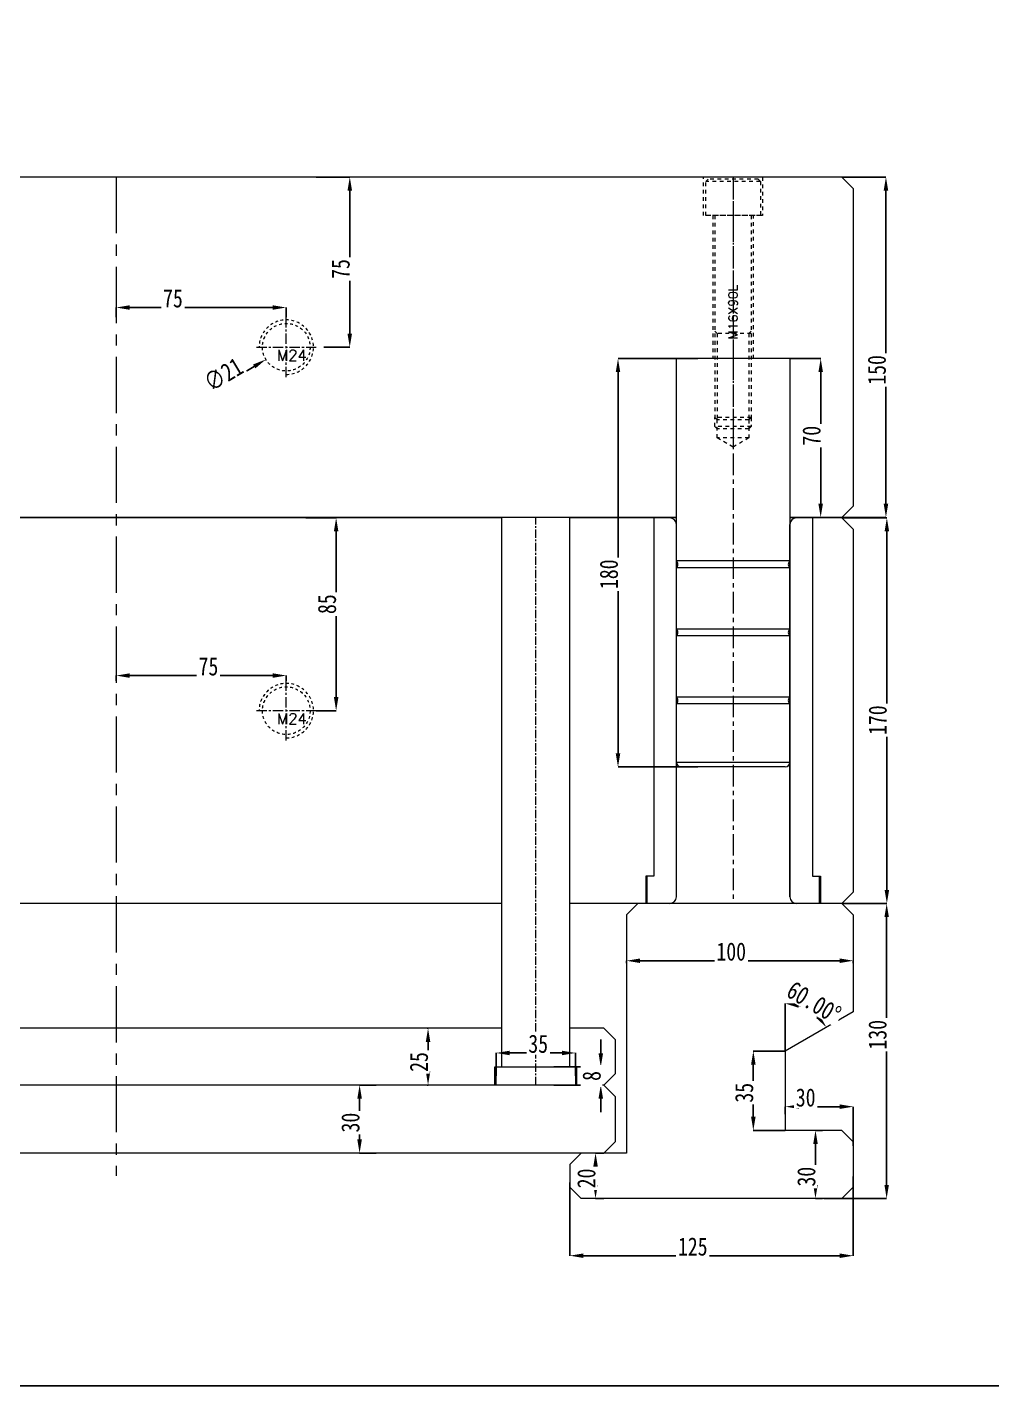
# Model space of a CAD drawing. Header units: millimetres. Extents: x -2895 to -298, y -11750 to -2997.
# Drawn here: x -2022 to -1597, y -4706 to -4108 of the extents above; entities that cross this region are included whole.
import ezdxf
from ezdxf.enums import TextEntityAlignment as Align

# ---------------------------------------------------------------- set-up
doc = ezdxf.new("R2010")
doc.units = ezdxf.units.MM
doc.header["$LTSCALE"] = 16.335
doc.header["$PDMODE"] = 3
doc.header["$PDSIZE"] = 0.3125
doc.linetypes.add('CENTER', pattern=[0.6, 0.375, -0.075, 0.075, -0.075])
doc.linetypes.add('HIDDEN', pattern=[0.2, 0.1, -0.1])
doc.layers.get('0').update_dxf_attribs({"linetype": 'CONTINUOUS'})
doc.layers.get('Defpoints').update_dxf_attribs({"linetype": 'CONTINUOUS'})
doc.layers.add('moldbase', color=7, linetype='CONTINUOUS', lineweight=20)
doc.layers.add('screw', color=33, linetype='CONTINUOUS', lineweight=13)
doc.styles.get("Standard").update_dxf_attribs({"font": 'txt', "width": 0.8})
doc.styles.add('TXT', font='txt.shx', dxfattribs={"bigfont": 'gbcbig.shx'})
doc.dimstyles.new('ISO-25', dxfattribs={"dimtxt": 8, "dimasz": 6, "dimexe": 0, "dimexo": 0, "dimgap": 0, "dimtad": 1, "dimdsep": 46, "dimtxsty": 'Standard', "dimcen": 0, "dimclrd": 4, "dimclre": 4, "dimclrt": 6, "dimazin": 0, "dimtfac": 1, "dimtofl": 0, "dimtmove": 0, "dimatfit": 3, "dimfxl": 0, "dimarcsym": 0})

# ---------------------------------------------------------------- blocks, each defined once
blk = doc.blocks.new('*D430')
at = {"color": 4, "lineweight": -2, "transparency": 16777216}
for p, q in [((-1726.47, -4253.57), (-1761.65, -4253.57)), ((-1761.65, -4259.57), (-1761.65, -4427.57)), ((-1726.47, -4433.57), (-1761.65, -4433.57))]:
    blk.add_line(p, q, dxfattribs=at)
at = {"color": 4, "transparency": 16777216}
for points in [[(-1762.65, -4259.57), (-1760.65, -4259.57), (-1761.65, -4253.57)], [(-1762.65, -4427.57), (-1760.65, -4427.57), (-1761.65, -4433.57)]]:
    blk.add_solid(points, dxfattribs=at)
at = {"layer": 'Defpoints', "color": 0, "transparency": 16777216}
for p in [(-1726.47, -4253.57), (-1761.65, -4433.57), (-1726.47, -4433.57)]:
    blk.add_point(p, dxfattribs=at)
at = {"color": 6, "transparency": 16777216, "insert": (-1765.65, -4348.65), "char_height": 8, "attachment_point": 5, "rotation": 90, "bg_fill": 3, "box_fill_scale": 1.1, "bg_fill_color": 256, "bg_fill_true_color": 13158600, "bg_fill_transparency": 0}
blk.add_mtext('180', dxfattribs=at)
blk = doc.blocks.new('*D431')
at = {"color": 4, "lineweight": -2, "transparency": 16777216}
for p, q in [((-1662.9, -4173.57), (-1643.51, -4173.57)), ((-1643.51, -4179.57), (-1643.51, -4317.57)), ((-1662.9, -4323.57), (-1643.51, -4323.57))]:
    blk.add_line(p, q, dxfattribs=at)
at = {"color": 4, "transparency": 16777216}
for points in [[(-1644.51, -4179.57), (-1642.51, -4179.57), (-1643.51, -4173.57)], [(-1644.51, -4317.57), (-1642.51, -4317.57), (-1643.51, -4323.57)]]:
    blk.add_solid(points, dxfattribs=at)
at = {"layer": 'Defpoints', "color": 0, "transparency": 16777216}
for p in [(-1662.9, -4173.57), (-1662.9, -4323.57), (-1643.51, -4323.57)]:
    blk.add_point(p, dxfattribs=at)
at = {"color": 6, "transparency": 16777216, "insert": (-1647.51, -4258.59), "char_height": 8, "attachment_point": 5, "rotation": 90, "bg_fill": 3, "box_fill_scale": 1.1, "bg_fill_color": 256, "bg_fill_true_color": 13158600, "bg_fill_transparency": 0}
blk.add_mtext('150', dxfattribs=at)
blk = doc.blocks.new('*D432')
at = {"color": 4, "lineweight": -2, "transparency": 16777216}
for p, q in [((-1662.9, -4323.77), (-1643.12, -4323.77)), ((-1643.12, -4329.77), (-1643.12, -4487.77)), ((-1662.9, -4493.77), (-1643.12, -4493.77))]:
    blk.add_line(p, q, dxfattribs=at)
at = {"color": 4, "transparency": 16777216}
for points in [[(-1644.12, -4329.77), (-1642.12, -4329.77), (-1643.12, -4323.77)], [(-1644.12, -4487.77), (-1642.12, -4487.77), (-1643.12, -4493.77)]]:
    blk.add_solid(points, dxfattribs=at)
at = {"layer": 'Defpoints', "color": 0, "transparency": 16777216}
for p in [(-1662.9, -4323.77), (-1662.9, -4493.77), (-1643.12, -4493.77)]:
    blk.add_point(p, dxfattribs=at)
at = {"color": 6, "transparency": 16777216, "insert": (-1647.12, -4412.95), "char_height": 8, "attachment_point": 5, "rotation": 90, "bg_fill": 3, "box_fill_scale": 1.1, "bg_fill_color": 256, "bg_fill_true_color": 13158600, "bg_fill_transparency": 0}
blk.add_mtext('170', dxfattribs=at)
blk = doc.blocks.new('*D376')
at = {"color": 4, "lineweight": -2, "transparency": 16777216}
for p, q in [((-1894.7, -4173.57), (-1879.91, -4173.57)), ((-1879.91, -4242.57), (-1879.91, -4179.57)), ((-1891.4, -4248.57), (-1879.91, -4248.57))]:
    blk.add_line(p, q, dxfattribs=at)
at = {"color": 4, "transparency": 16777216}
for points in [[(-1880.91, -4179.57), (-1878.91, -4179.57), (-1879.91, -4173.57)], [(-1880.91, -4242.57), (-1878.91, -4242.57), (-1879.91, -4248.57)]]:
    blk.add_solid(points, dxfattribs=at)
at = {"layer": 'Defpoints', "color": 0, "transparency": 16777216}
for p in [(-1894.7, -4173.57), (-1879.91, -4173.57), (-1891.4, -4248.57)]:
    blk.add_point(p, dxfattribs=at)
at = {"color": 6, "transparency": 16777216, "insert": (-1883.91, -4214.09), "char_height": 8, "attachment_point": 5, "rotation": 90, "bg_fill": 3, "box_fill_scale": 1.1, "bg_fill_color": 256, "bg_fill_true_color": 13158600, "bg_fill_transparency": 0}
blk.add_mtext('75', dxfattribs=at)
blk = doc.blocks.new('*D377')
at = {"color": 4, "lineweight": -2, "transparency": 16777216}
for p, q in [((-1982.9, -4235.37), (-1982.9, -4231.09)), ((-1913.9, -4231.09), (-1976.9, -4231.09)), ((-1907.9, -4235.37), (-1907.9, -4231.09))]:
    blk.add_line(p, q, dxfattribs=at)
at = {"color": 4, "transparency": 16777216}
for points in [[(-1976.9, -4230.09), (-1976.9, -4232.09), (-1982.9, -4231.09)], [(-1913.9, -4230.09), (-1913.9, -4232.09), (-1907.9, -4231.09)]]:
    blk.add_solid(points, dxfattribs=at)
at = {"layer": 'Defpoints', "color": 0, "transparency": 16777216}
for p in [(-1982.9, -4231.09), (-1982.9, -4235.37), (-1907.9, -4235.37)]:
    blk.add_point(p, dxfattribs=at)
at = {"color": 6, "transparency": 16777216, "insert": (-1957.87, -4227.09), "char_height": 8, "attachment_point": 5, "bg_fill": 3, "box_fill_scale": 1.1, "bg_fill_color": 256, "bg_fill_true_color": 13158600, "bg_fill_transparency": 0}
blk.add_mtext('75', dxfattribs=at)
blk = doc.blocks.new('*D378')
at = {"color": 4, "lineweight": -2, "transparency": 16777216}
for p, q in [((-1982.9, -4395.57), (-1982.9, -4393.3)), ((-1913.9, -4393.3), (-1976.9, -4393.3)), ((-1907.9, -4395.57), (-1907.9, -4393.3))]:
    blk.add_line(p, q, dxfattribs=at)
at = {"color": 4, "transparency": 16777216}
for points in [[(-1976.9, -4392.3), (-1976.9, -4394.3), (-1982.9, -4393.3)], [(-1913.9, -4392.3), (-1913.9, -4394.3), (-1907.9, -4393.3)]]:
    blk.add_solid(points, dxfattribs=at)
at = {"layer": 'Defpoints', "color": 0, "transparency": 16777216}
for p in [(-1982.9, -4393.3), (-1982.9, -4395.57), (-1907.9, -4395.57)]:
    blk.add_point(p, dxfattribs=at)
at = {"color": 6, "transparency": 16777216, "insert": (-1942.21, -4389.3), "char_height": 8, "attachment_point": 5, "bg_fill": 3, "box_fill_scale": 1.1, "bg_fill_color": 256, "bg_fill_true_color": 13158600, "bg_fill_transparency": 0}
blk.add_mtext('75', dxfattribs=at)
blk = doc.blocks.new('*D379')
at = {"color": 4, "lineweight": -2, "transparency": 16777216}
for p, q in [((-1899.23, -4323.77), (-1885.92, -4323.77)), ((-1885.92, -4402.77), (-1885.92, -4329.77)), ((-1894.7, -4408.77), (-1885.92, -4408.77))]:
    blk.add_line(p, q, dxfattribs=at)
at = {"color": 4, "transparency": 16777216}
for points in [[(-1886.92, -4329.77), (-1884.92, -4329.77), (-1885.92, -4323.77)], [(-1886.92, -4402.77), (-1884.92, -4402.77), (-1885.92, -4408.77)]]:
    blk.add_solid(points, dxfattribs=at)
at = {"layer": 'Defpoints', "color": 0, "transparency": 16777216}
for p in [(-1899.23, -4323.77), (-1885.92, -4323.77), (-1894.7, -4408.77)]:
    blk.add_point(p, dxfattribs=at)
at = {"color": 6, "transparency": 16777216, "insert": (-1889.92, -4361.82), "char_height": 8, "attachment_point": 5, "rotation": 90, "bg_fill": 3, "box_fill_scale": 1.1, "bg_fill_color": 256, "bg_fill_true_color": 13158600, "bg_fill_transparency": 0}
blk.add_mtext('85', dxfattribs=at)
blk = doc.blocks.new('*D433')
at = {"color": 4, "lineweight": -2, "transparency": 16777216}
for p, q in [((-1662.9, -4493.77), (-1643.2, -4493.77)), ((-1643.2, -4499.77), (-1643.2, -4617.77)), ((-1670.94, -4623.77), (-1643.2, -4623.77))]:
    blk.add_line(p, q, dxfattribs=at)
at = {"color": 4, "transparency": 16777216}
for points in [[(-1644.2, -4499.77), (-1642.2, -4499.77), (-1643.2, -4493.77)], [(-1644.2, -4617.77), (-1642.2, -4617.77), (-1643.2, -4623.77)]]:
    blk.add_solid(points, dxfattribs=at)
at = {"layer": 'Defpoints', "color": 0, "transparency": 16777216}
for p in [(-1662.9, -4493.77), (-1670.94, -4623.77), (-1643.2, -4623.77)]:
    blk.add_point(p, dxfattribs=at)
at = {"color": 6, "transparency": 16777216, "insert": (-1647.2, -4551.6), "char_height": 8, "attachment_point": 5, "rotation": 90, "bg_fill": 3, "box_fill_scale": 1.1, "bg_fill_color": 256, "bg_fill_true_color": 13158600, "bg_fill_transparency": 0}
blk.add_mtext('130', dxfattribs=at)
blk = doc.blocks.new('*D434')
at = {"color": 4, "lineweight": -2, "transparency": 16777216}
for p, q in [((-1757.9, -4520.11), (-1757.9, -4518.98)), ((-1663.9, -4518.98), (-1751.9, -4518.98)), ((-1657.9, -4520.11), (-1657.9, -4518.98))]:
    blk.add_line(p, q, dxfattribs=at)
at = {"color": 4, "transparency": 16777216}
for points in [[(-1751.9, -4517.98), (-1751.9, -4519.98), (-1757.9, -4518.98)], [(-1663.9, -4517.98), (-1663.9, -4519.98), (-1657.9, -4518.98)]]:
    blk.add_solid(points, dxfattribs=at)
at = {"layer": 'Defpoints', "color": 0, "transparency": 16777216}
for p in [(-1757.9, -4518.98), (-1757.9, -4520.11), (-1657.9, -4520.11)]:
    blk.add_point(p, dxfattribs=at)
at = {"color": 6, "transparency": 16777216, "insert": (-1711.73, -4514.98), "char_height": 8, "attachment_point": 5, "bg_fill": 3, "box_fill_scale": 1.1, "bg_fill_color": 256, "bg_fill_true_color": 13158600, "bg_fill_transparency": 0}
blk.add_mtext('100', dxfattribs=at)
blk = doc.blocks.new('*D435')
at = {"color": 4, "lineweight": -2, "transparency": 16777216}
for p, q in [((-1671.52, -4593.77), (-1674.58, -4593.77)), ((-1674.58, -4599.77), (-1674.58, -4617.77)), ((-1671.52, -4623.77), (-1674.58, -4623.77))]:
    blk.add_line(p, q, dxfattribs=at)
at = {"color": 4, "transparency": 16777216}
for points in [[(-1675.58, -4599.77), (-1673.58, -4599.77), (-1674.58, -4593.77)], [(-1675.58, -4617.77), (-1673.58, -4617.77), (-1674.58, -4623.77)]]:
    blk.add_solid(points, dxfattribs=at)
at = {"layer": 'Defpoints', "color": 0, "transparency": 16777216}
for p in [(-1671.52, -4593.77), (-1674.58, -4623.77), (-1671.52, -4623.77)]:
    blk.add_point(p, dxfattribs=at)
at = {"color": 6, "transparency": 16777216, "insert": (-1678.58, -4614.16), "char_height": 8, "attachment_point": 5, "rotation": 90, "bg_fill": 3, "box_fill_scale": 1.1, "bg_fill_color": 256, "bg_fill_true_color": 13158600, "bg_fill_transparency": 0}
blk.add_mtext('30', dxfattribs=at)
blk = doc.blocks.new('*D436')
at = {"color": 4, "lineweight": -2, "transparency": 16777216}
for p, q in [((-1767.9, -4603.77), (-1771.55, -4603.77)), ((-1771.55, -4609.77), (-1771.55, -4617.77)), ((-1767.9, -4623.77), (-1771.55, -4623.77))]:
    blk.add_line(p, q, dxfattribs=at)
at = {"color": 4, "transparency": 16777216}
for points in [[(-1772.55, -4609.77), (-1770.55, -4609.77), (-1771.55, -4603.77)], [(-1772.55, -4617.77), (-1770.55, -4617.77), (-1771.55, -4623.77)]]:
    blk.add_solid(points, dxfattribs=at)
at = {"layer": 'Defpoints', "color": 0, "transparency": 16777216}
for p in [(-1767.9, -4603.77), (-1771.55, -4623.77), (-1767.9, -4623.77)]:
    blk.add_point(p, dxfattribs=at)
at = {"color": 6, "transparency": 16777216, "insert": (-1775.55, -4614.93), "char_height": 8, "attachment_point": 5, "rotation": 90, "bg_fill": 3, "box_fill_scale": 1.1, "bg_fill_color": 256, "bg_fill_true_color": 13158600, "bg_fill_transparency": 0}
blk.add_mtext('20', dxfattribs=at)
blk = doc.blocks.new('*D437')
at = {"color": 4, "lineweight": -2, "transparency": 16777216}
for p, q in [((-1782.9, -4616.65), (-1782.9, -4648.99)), ((-1657.9, -4614.05), (-1657.9, -4648.99)), ((-1776.9, -4648.99), (-1663.9, -4648.99))]:
    blk.add_line(p, q, dxfattribs=at)
at = {"color": 4, "transparency": 16777216}
for points in [[(-1776.9, -4647.99), (-1776.9, -4649.99), (-1782.9, -4648.99)], [(-1663.9, -4647.99), (-1663.9, -4649.99), (-1657.9, -4648.99)]]:
    blk.add_solid(points, dxfattribs=at)
at = {"layer": 'Defpoints', "color": 0, "transparency": 16777216}
for p in [(-1782.9, -4616.65), (-1657.9, -4614.05), (-1657.9, -4648.99)]:
    blk.add_point(p, dxfattribs=at)
at = {"color": 6, "transparency": 16777216, "insert": (-1728.69, -4644.99), "char_height": 8, "attachment_point": 5, "bg_fill": 3, "box_fill_scale": 1.1, "bg_fill_color": 256, "bg_fill_true_color": 13158600, "bg_fill_transparency": 0}
blk.add_mtext('125', dxfattribs=at)
blk = doc.blocks.new('*D438')
at = {"color": 4, "lineweight": -2, "transparency": 16777216}
for p, q in [((-1868.25, -4573.77), (-1875.58, -4573.77)), ((-1875.58, -4579.77), (-1875.58, -4597.77)), ((-1868.25, -4603.77), (-1875.58, -4603.77))]:
    blk.add_line(p, q, dxfattribs=at)
at = {"color": 4, "transparency": 16777216}
for points in [[(-1876.58, -4579.77), (-1874.58, -4579.77), (-1875.58, -4573.77)], [(-1876.58, -4597.77), (-1874.58, -4597.77), (-1875.58, -4603.77)]]:
    blk.add_solid(points, dxfattribs=at)
at = {"layer": 'Defpoints', "color": 0, "transparency": 16777216}
for p in [(-1868.25, -4573.77), (-1875.58, -4603.77), (-1868.25, -4603.77)]:
    blk.add_point(p, dxfattribs=at)
at = {"color": 6, "transparency": 16777216, "insert": (-1879.58, -4590.32), "char_height": 8, "attachment_point": 5, "rotation": 90, "bg_fill": 3, "box_fill_scale": 1.1, "bg_fill_color": 256, "bg_fill_true_color": 13158600, "bg_fill_transparency": 0}
blk.add_mtext('30', dxfattribs=at)
blk = doc.blocks.new('*D380')
at = {"color": 4, "lineweight": -2, "transparency": 16777216}
for p, q in [((-1845.82, -4548.77), (-1845.39, -4548.77)), ((-1845.39, -4554.77), (-1845.39, -4567.77)), ((-1845.82, -4573.77), (-1845.39, -4573.77))]:
    blk.add_line(p, q, dxfattribs=at)
at = {"color": 4, "transparency": 16777216}
for points in [[(-1846.39, -4554.77), (-1844.39, -4554.77), (-1845.39, -4548.77)], [(-1846.39, -4567.77), (-1844.39, -4567.77), (-1845.39, -4573.77)]]:
    blk.add_solid(points, dxfattribs=at)
at = {"layer": 'Defpoints', "color": 0, "transparency": 16777216}
for p in [(-1845.82, -4548.77), (-1845.82, -4573.77), (-1845.39, -4573.77)]:
    blk.add_point(p, dxfattribs=at)
at = {"color": 6, "transparency": 16777216, "insert": (-1849.39, -4563.6), "char_height": 8, "attachment_point": 5, "rotation": 90, "bg_fill": 3, "box_fill_scale": 1.1, "bg_fill_color": 256, "bg_fill_true_color": 13158600, "bg_fill_transparency": 0}
blk.add_mtext('25', dxfattribs=at)
blk = doc.blocks.new('*D439')
at = {"color": 4, "lineweight": -2, "transparency": 16777216}
for p, q in [((-1685.9, -4253.57), (-1672.29, -4253.57)), ((-1672.29, -4259.57), (-1672.29, -4317.57)), ((-1685.9, -4323.57), (-1672.29, -4323.57))]:
    blk.add_line(p, q, dxfattribs=at)
at = {"color": 4, "transparency": 16777216}
for points in [[(-1673.29, -4259.57), (-1671.29, -4259.57), (-1672.29, -4253.57)], [(-1673.29, -4317.57), (-1671.29, -4317.57), (-1672.29, -4323.57)]]:
    blk.add_solid(points, dxfattribs=at)
at = {"layer": 'Defpoints', "color": 0, "transparency": 16777216}
for p in [(-1685.9, -4253.57), (-1685.9, -4323.57), (-1672.29, -4323.57)]:
    blk.add_point(p, dxfattribs=at)
at = {"color": 6, "transparency": 16777216, "insert": (-1676.29, -4287.59), "char_height": 8, "attachment_point": 5, "rotation": 90, "bg_fill": 3, "box_fill_scale": 1.1, "bg_fill_color": 256, "bg_fill_true_color": 13158600, "bg_fill_transparency": 0}
blk.add_mtext('70', dxfattribs=at)
blk = doc.blocks.new('*D440')
at = {"color": 4, "lineweight": -2, "transparency": 16777216}
for p, q in [((-1687.9, -4558.77), (-1701.99, -4558.77)), ((-1701.99, -4564.77), (-1701.99, -4587.77)), ((-1687.9, -4593.77), (-1701.99, -4593.77))]:
    blk.add_line(p, q, dxfattribs=at)
at = {"color": 4, "transparency": 16777216}
for points in [[(-1702.99, -4564.77), (-1700.99, -4564.77), (-1701.99, -4558.77)], [(-1702.99, -4587.77), (-1700.99, -4587.77), (-1701.99, -4593.77)]]:
    blk.add_solid(points, dxfattribs=at)
at = {"layer": 'Defpoints', "color": 0, "transparency": 16777216}
for p in [(-1687.9, -4558.77), (-1701.99, -4593.77), (-1687.9, -4593.77)]:
    blk.add_point(p, dxfattribs=at)
at = {"color": 6, "transparency": 16777216, "insert": (-1705.99, -4577.16), "char_height": 8, "attachment_point": 5, "rotation": 90, "bg_fill": 3, "box_fill_scale": 1.1, "bg_fill_color": 256, "bg_fill_true_color": 13158600, "bg_fill_transparency": 0}
blk.add_mtext('35', dxfattribs=at)
blk = doc.blocks.new('*D443')
at = {"color": 4, "lineweight": -2, "transparency": 16777216}
blk.add_line((-1687.9, -4558.77), (-1687.9, -4537.84), dxfattribs=at)
blk.add_arc((-1687.9, -4558.77), 20.92, 46.48588, 73.51412, dxfattribs=at)
at = {"color": 4, "transparency": 16777216}
for points in [[(-1682.1, -4539.69), (-1681.82, -4537.71), (-1687.9, -4537.84)], [(-1672.7, -4542.97), (-1674.27, -4544.21), (-1669.78, -4548.3)]]:
    blk.add_solid(points, dxfattribs=at)
at = {"layer": 'Defpoints', "color": 0, "transparency": 16777216}
for p in [(-1657.9, -4541.45), (-1687.9, -4558.77), (-1687.9, -4558.77), (-1687.9, -4593.77)]:
    blk.add_point(p, dxfattribs=at)
at = {"color": 6, "transparency": 16777216, "insert": (-1675.25, -4537.29), "char_height": 8, "attachment_point": 5, "rotation": 329.50108, "bg_fill": 3, "box_fill_scale": 1.1, "bg_fill_color": 256, "bg_fill_true_color": 13158600, "bg_fill_transparency": 0}
blk.add_mtext('60.00°', dxfattribs=at)
at = {"layer": 'Defpoints', "color": 0, "transparency": 16777216}
blk.add_point((-1680.74, -4539.1), dxfattribs=at)
blk = doc.blocks.new('*D449')
at = {"color": 4, "lineweight": -2, "transparency": 16777216}
for p, q in [((-1687.9, -4586.66), (-1687.9, -4583.3)), ((-1663.9, -4583.3), (-1681.9, -4583.3)), ((-1657.9, -4600.55), (-1657.9, -4583.3))]:
    blk.add_line(p, q, dxfattribs=at)
at = {"color": 4, "transparency": 16777216}
for points in [[(-1681.9, -4582.3), (-1681.9, -4584.3), (-1687.9, -4583.3)], [(-1663.9, -4582.3), (-1663.9, -4584.3), (-1657.9, -4583.3)]]:
    blk.add_solid(points, dxfattribs=at)
at = {"layer": 'Defpoints', "color": 0, "transparency": 16777216}
for p in [(-1687.9, -4583.3), (-1687.9, -4586.66), (-1657.9, -4600.55)]:
    blk.add_point(p, dxfattribs=at)
at = {"color": 6, "transparency": 16777216, "insert": (-1678.91, -4579.3), "char_height": 8, "attachment_point": 5, "bg_fill": 3, "box_fill_scale": 1.1, "bg_fill_color": 256, "bg_fill_true_color": 13158600, "bg_fill_transparency": 0}
blk.add_mtext('30', dxfattribs=at)
blk = doc.blocks.new('screw_m24_g')
at = {"layer": 'screw', "color": 1, "linetype": 'CENTER', "ltscale": 0.746373}
for p, q in [((0, -13.2), (0, 13.2)), ((-13.2, 0), (13.2, 0))]:
    blk.add_line(p, q, dxfattribs=at)
at = {"layer": 'screw', "color": 33, "linetype": 'HIDDEN', "ltscale": 0.746373}
blk.add_circle((0, 0), 10.5, dxfattribs=at)
at = {"layer": 'screw', "color": 92, "linetype": 'HIDDEN', "ltscale": 0.746373}
blk.add_arc((0, 0), 12, 270, 180, dxfattribs=at)
at = {"layer": 'screw', "color": 6, "style": 'TXT'}
blk.add_text('M24', height=4.8, dxfattribs=at).set_placement((-4.08, -6))
blk = doc.blocks.new('*D495')
at = {"color": 4, "lineweight": -2, "transparency": 16777216}
blk.add_line((-1940, -4267.82), (-1922.05, -4257.05), dxfattribs=at)
at = {"layer": 'Defpoints', "color": 0, "transparency": 16777216}
for p in [(-1898.89, -4243.16), (-1916.9, -4253.97)]:
    blk.add_point(p, dxfattribs=at)
at = {"color": 6, "transparency": 16777216, "insert": (-1935.65, -4260.55), "char_height": 8, "attachment_point": 5, "rotation": 30.96049, "bg_fill": 3, "box_fill_scale": 1.1, "bg_fill_color": 256, "bg_fill_true_color": 13158600, "bg_fill_transparency": 0}
blk.add_mtext('∅21', dxfattribs=at)
at = {"color": 4, "transparency": 16777216}
blk.add_solid([(-1922.56, -4256.2), (-1921.53, -4257.91), (-1916.9, -4253.97)], dxfattribs=at)
blk = doc.blocks.new('*D499')
at = {"color": 4, "lineweight": -2, "transparency": 16777216}
for p, q in [((-1769.24, -4559.77), (-1769.24, -4553.77)), ((-1789.88, -4565.77), (-1769.24, -4565.77)), ((-1789.88, -4573.77), (-1769.24, -4573.77)), ((-1769.24, -4579.77), (-1769.24, -4585.77))]:
    blk.add_line(p, q, dxfattribs=at)
at = {"color": 4, "transparency": 16777216}
for points in [[(-1770.24, -4559.77), (-1768.24, -4559.77), (-1769.24, -4565.77)], [(-1770.24, -4579.77), (-1768.24, -4579.77), (-1769.24, -4573.77)]]:
    blk.add_solid(points, dxfattribs=at)
at = {"layer": 'Defpoints', "color": 0, "transparency": 16777216}
for p in [(-1789.88, -4565.77), (-1789.88, -4573.77)]:
    blk.add_point(p, dxfattribs=at)
at = {"color": 6, "transparency": 16777216, "insert": (-1773.24, -4569.77), "char_height": 8, "attachment_point": 5, "rotation": 90, "bg_fill": 3, "box_fill_scale": 1.1, "bg_fill_color": 256, "bg_fill_true_color": 13158600, "bg_fill_transparency": 0}
blk.add_mtext('8', dxfattribs=at)
at = {"layer": 'Defpoints', "color": 0, "transparency": 16777216}
blk.add_point((-1769.24, -4573.77), dxfattribs=at)
blk = doc.blocks.new('*D500')
at = {"color": 4, "lineweight": -2, "transparency": 16777216}
for p, q in [((-1815.4, -4569.77), (-1815.4, -4559.63)), ((-1786.4, -4559.63), (-1809.4, -4559.63)), ((-1780.4, -4569.77), (-1780.4, -4559.63))]:
    blk.add_line(p, q, dxfattribs=at)
at = {"color": 4, "transparency": 16777216}
for points in [[(-1809.4, -4558.63), (-1809.4, -4560.63), (-1815.4, -4559.63)], [(-1786.4, -4558.63), (-1786.4, -4560.63), (-1780.4, -4559.63)]]:
    blk.add_solid(points, dxfattribs=at)
at = {"layer": 'Defpoints', "color": 0, "transparency": 16777216}
for p in [(-1815.4, -4559.63), (-1815.4, -4569.77), (-1780.4, -4569.77)]:
    blk.add_point(p, dxfattribs=at)
at = {"color": 6, "transparency": 16777216, "insert": (-1796.83, -4555.63), "char_height": 8, "attachment_point": 5, "bg_fill": 3, "box_fill_scale": 1.1, "bg_fill_color": 256, "bg_fill_true_color": 13158600, "bg_fill_transparency": 0}
blk.add_mtext('35', dxfattribs=at)

msp = doc.modelspace()

# ---------------------------------------------------------------- linework, layer by layer
at = {"layer": 'moldbase'}
for p, q in [((-1662.897, -4173.566), (-2302.897, -4173.566)), ((-1662.897, -4173.566), (-1657.897, -4178.566)), ((-1657.897, -4178.566), (-1657.897, -4318.566)), ((-1685.897, -4253.566), (-1735.897, -4253.566)), ((-1735.897, -4490.766), (-1735.897, -4253.566)), ((-1685.897, -4253.566), (-1685.897, -4490.766)), ((-1657.897, -4318.566), (-1662.897, -4323.566)), ((-1735.897, -4323.566), (-2302.897, -4323.566)), ((-1812.897, -4323.766), (-2302.897, -4323.766)), ((-1812.897, -4565.766), (-1812.897, -4323.566)), ((-1782.897, -4565.766), (-1782.897, -4323.566)), ((-1735.897, -4323.766), (-1782.897, -4323.766)), ((-1745.897, -4323.766), (-1745.897, -4481.766)), ((-1735.897, -4490.766), (-1735.897, -4326.766)), ((-1662.897, -4323.566), (-1685.897, -4323.566)), ((-1662.897, -4323.766), (-1685.897, -4323.766)), ((-1685.897, -4490.766), (-1685.897, -4326.766)), ((-1675.897, -4323.766), (-1675.897, -4481.766)), ((-1662.897, -4323.766), (-1657.897, -4328.766)), ((-1657.897, -4328.766), (-1657.897, -4488.766)), ((-1685.897, -4342.799), (-1735.897, -4342.799)), ((-1685.897, -4345.799), (-1735.897, -4345.799)), ((-1685.897, -4372.799), (-1735.897, -4372.799)), ((-1685.897, -4375.799), (-1735.897, -4375.799)), ((-1685.897, -4402.799), (-1735.897, -4402.799)), ((-1685.897, -4405.799), (-1735.897, -4405.799)), ((-1685.897, -4431.566), (-1735.897, -4431.566)), ((-1687.897, -4433.566), (-1733.897, -4433.566)), ((-1745.897, -4481.766), (-1749.397, -4481.766)), ((-1749.397, -4481.766), (-1749.397, -4493.766)), ((-1748.897, -4481.766), (-1748.897, -4493.766)), ((-1675.897, -4481.766), (-1672.397, -4481.766)), ((-1672.897, -4481.766), (-1672.897, -4493.766)), ((-1672.397, -4481.766), (-1672.397, -4493.766)), ((-1657.897, -4488.766), (-1662.897, -4493.766)), ((-1812.897, -4493.766), (-2247.897, -4493.766)), ((-1662.897, -4493.766), (-1782.897, -4493.766)), ((-1752.897, -4493.766), (-1757.897, -4498.766)), ((-1662.897, -4493.766), (-1657.897, -4498.766)), ((-1757.897, -4498.766), (-1757.897, -4603.766)), ((-1657.897, -4498.766), (-1657.897, -4541.445)), ((-1657.897, -4541.445), (-1687.897, -4558.766)), ((-1812.897, -4548.766), (-2197.897, -4548.766)), ((-1767.897, -4548.766), (-1782.897, -4548.766)), ((-1767.897, -4548.766), (-1762.897, -4553.766)), ((-1762.897, -4553.766), (-1762.897, -4568.766)), ((-1687.897, -4558.766), (-1687.897, -4593.766)), ((-1815.897, -4573.766), (-1815.897, -4565.766)), ((-1815.897, -4565.766), (-1779.897, -4565.766)), ((-1815.397, -4573.766), (-1815.397, -4565.766)), ((-1780.397, -4565.766), (-1780.397, -4573.766)), ((-1779.897, -4565.766), (-1779.897, -4573.766)), ((-1762.897, -4568.766), (-1767.897, -4573.766)), ((-1767.897, -4573.766), (-2181.897, -4573.766)), ((-1767.897, -4573.766), (-1762.897, -4578.766)), ((-1762.897, -4578.766), (-1762.897, -4598.766)), ((-1762.897, -4598.766), (-1767.897, -4603.766)), ((-1662.897, -4593.766), (-1687.897, -4593.766)), ((-1662.897, -4593.766), (-1657.897, -4598.766)), ((-1657.897, -4598.766), (-1657.897, -4618.766)), ((-1757.897, -4603.766), (-2207.897, -4603.766)), ((-1777.897, -4603.766), (-1782.897, -4608.766)), ((-1782.897, -4608.766), (-1782.897, -4618.766)), ((-1782.897, -4618.766), (-1777.897, -4623.766)), ((-1657.897, -4618.766), (-1662.897, -4623.766)), ((-1662.897, -4623.766), (-1777.897, -4623.766))]:
    msp.add_line(p, q, dxfattribs=at)
at = {"layer": 'moldbase', "color": 1, "linetype": 'CENTER', "ltscale": 4.042853}
msp.add_line((-1982.897, -4173.566), (-1982.897, -4613.766), dxfattribs=at)
at = {"layer": 'moldbase', "color": 1, "linetype": 'CENTER', "ltscale": 1.554943}
msp.add_line((-1710.897, -4173.566), (-1710.897, -4493.766), dxfattribs=at)
at = {"layer": 'moldbase', "color": 1, "linetype": 'CENTER', "ltscale": 0.6}
msp.add_line((-1797.897, -4573.766), (-1797.897, -4323.566), dxfattribs=at)
at = {"layer": 'moldbase'}
for centre, radius, start, end in [((-1738.897, -4326.766), 3, 0, 90), ((-1682.897, -4326.766), 3, 90, 180), ((-1737.22, -4344.299), 2, 311.409608, 48.590469), ((-1684.574, -4344.299), 2, 131.4098, 228.590317), ((-1737.22, -4374.299), 2, 311.409608, 48.590469), ((-1684.574, -4374.299), 2, 131.4098, 228.590317), ((-1737.22, -4404.299), 2, 311.409608, 48.590469), ((-1684.574, -4404.299), 2, 131.4098, 228.590317), ((-1733.897, -4431.566), 2, 180, 270), ((-1687.897, -4431.566), 2, 270, 0), ((-1738.897, -4490.766), 3, 270, 0), ((-1682.897, -4490.766), 3, 180, 270)]:
    msp.add_arc(centre, radius, start, end, dxfattribs=at)
at = {"layer": 'screw', "color": 8, "linetype": 'HIDDEN', "ltscale": 0.995164}
for p, q in [((-1723.897, -4190.566), (-1723.897, -4173.566)), ((-1697.897, -4173.566), (-1697.897, -4190.566)), ((-1722.897, -4175.566), (-1721.897, -4174.566)), ((-1722.897, -4190.566), (-1722.897, -4175.566)), ((-1698.897, -4175.566), (-1722.897, -4175.566)), ((-1699.897, -4174.566), (-1721.897, -4174.566)), ((-1699.897, -4174.566), (-1698.897, -4175.566)), ((-1698.897, -4175.566), (-1698.897, -4190.566)), ((-1697.897, -4190.566), (-1723.897, -4190.566)), ((-1698.897, -4190.566), (-1722.897, -4190.566)), ((-1719.897, -4190.566), (-1719.897, -4253.566)), ((-1718.897, -4190.566), (-1718.897, -4279.566)), ((-1702.897, -4190.566), (-1702.897, -4279.566)), ((-1701.897, -4253.566), (-1701.897, -4190.566)), ((-1702.897, -4242.566), (-1718.897, -4242.566)), ((-1717.897, -4280.566), (-1718.897, -4279.566)), ((-1703.897, -4280.566), (-1717.897, -4280.566)), ((-1717.897, -4288.566), (-1717.897, -4280.566)), ((-1702.897, -4279.566), (-1703.897, -4280.566)), ((-1703.897, -4280.566), (-1703.897, -4288.566)), ((-1710.897, -4292.607), (-1717.897, -4288.566)), ((-1703.897, -4288.566), (-1717.897, -4288.566)), ((-1703.897, -4288.566), (-1710.897, -4292.607))]:
    msp.add_line(p, q, dxfattribs=at)
at = {"layer": 'screw', "color": 1, "linetype": 'CENTER', "ltscale": 0.621977}
msp.add_line((-1710.897, -4173.566), (-1710.897, -4292.607), dxfattribs=at)
at = {"layer": 'screw', "color": 92, "linetype": 'HIDDEN', "ltscale": 0.995164}
for p, q in [((-1717.897, -4242.566), (-1718.897, -4241.566)), ((-1717.897, -4242.566), (-1717.897, -4280.566)), ((-1702.897, -4241.566), (-1703.897, -4242.566)), ((-1703.897, -4242.566), (-1703.897, -4280.566)), ((-1718.897, -4283.566), (-1718.897, -4279.566)), ((-1702.897, -4279.566), (-1718.897, -4279.566)), ((-1702.897, -4279.566), (-1702.897, -4283.566)), ((-1717.897, -4284.566), (-1718.897, -4283.566)), ((-1702.897, -4283.566), (-1718.897, -4283.566)), ((-1703.897, -4284.566), (-1717.897, -4284.566)), ((-1702.897, -4283.566), (-1703.897, -4284.566))]:
    msp.add_line(p, q, dxfattribs=at)

# ---------------------------------------------------------------- texts
at = {"layer": 'screw', "color": 6, "linetype": 'HIDDEN', "ltscale": 0.995164, "style": 'TXT'}
msp.add_text('M16X90L', height=4, rotation=90, dxfattribs=at).set_placement((-1710.897, -4233.087), align=Align.MIDDLE)

# ---------------------------------------------------------------- next in the draw order: dimensions: what is measured, and where the dimension line sits
for base, p1, p2, picture, middle in [((-1879.906, -4173.566), (-1891.397, -4248.566), (-1894.697, -4173.566), '*D376', (-1879.906, -4214.087)), ((-1643.508, -4323.566), (-1662.897, -4173.566), (-1662.897, -4323.566), '*D431', (-1643.508, -4258.591)), ((-1761.651, -4433.566), (-1726.469, -4253.566), (-1726.469, -4433.566), '*D430', (-1761.651, -4348.652)), ((-1672.294, -4323.566), (-1685.897, -4253.566), (-1685.897, -4323.566), '*D439', (-1672.294, -4287.589)), ((-1885.921, -4323.766), (-1894.697, -4408.766), (-1899.229, -4323.766), '*D379', (-1885.921, -4361.824)), ((-1845.388, -4573.766), (-1845.819, -4548.766), (-1845.819, -4573.766), '*D380', (-1845.388, -4563.601)), ((-1875.577, -4603.766), (-1868.246, -4573.766), (-1868.246, -4603.766), '*D438', (-1875.577, -4590.317)), ((-1771.551, -4623.766), (-1767.897, -4603.766), (-1767.897, -4623.766), '*D436', (-1771.551, -4614.928))]:
    dim = msp.add_linear_dim(base=base, p1=p1, p2=p2, angle=90, dimstyle='ISO-25')
    dim.commit()
    dim.dimension.update_dxf_attribs({"geometry": picture, "text_midpoint": middle, "dimtype": 160})
for base, p1, p2, picture, middle in [((-1982.897, -4231.094), (-1907.897, -4235.366), (-1982.897, -4235.366), '*D377', (-1957.866, -4231.094)), ((-1982.897, -4393.304), (-1907.897, -4395.566), (-1982.897, -4395.566), '*D378', (-1942.213, -4393.304))]:
    dim = msp.add_linear_dim(base=base, p1=p1, p2=p2, dimstyle='ISO-25')
    dim.commit()
    dim.dimension.update_dxf_attribs({"geometry": picture, "text_midpoint": middle, "dimtype": 160})
dim = msp.add_linear_dim(base=(-1701.986, -4593.766), p1=(-1687.897, -4558.766), p2=(-1687.897, -4593.766), angle=90, dimstyle='ISO-25', override={"dimfxl": 1.25})
dim.commit()
dim.dimension.update_dxf_attribs({"geometry": '*D440', "text_midpoint": (-1701.986, -4577.156), "dimtype": 160})

# ---------------------------------------------------------------- next in the draw order: block references
at = {"layer": 'screw'}
for p in [(-1907.897, -4248.566), (-1907.897, -4408.766)]:
    msp.add_blockref('screw_m24_g', p, dxfattribs=at)

# ---------------------------------------------------------------- next in the draw order: dimensions: what is measured, and where the dimension line sits
dim = msp.add_linear_dim(base=(-1643.116, -4493.766), p1=(-1662.897, -4323.766), p2=(-1662.897, -4493.766), angle=90, dimstyle='ISO-25')
dim.commit()
dim.dimension.update_dxf_attribs({"geometry": '*D432', "text_midpoint": (-1643.116, -4412.949), "dimtype": 160})

# ---------------------------------------------------------------- next in the draw order: dimensions: what is measured, and where the dimension line sits
dim = msp.add_linear_dim(base=(-1643.205, -4623.766), p1=(-1662.897, -4493.766), p2=(-1670.942, -4623.766), angle=90, dimstyle='ISO-25')
dim.commit()
dim.dimension.update_dxf_attribs({"geometry": '*D433', "text_midpoint": (-1643.205, -4551.604), "dimtype": 160})

# ---------------------------------------------------------------- next in the draw order: dimensions: what is measured, and where the dimension line sits
dim = msp.add_linear_dim(base=(-1757.897, -4518.98), p1=(-1657.897, -4520.106), p2=(-1757.897, -4520.106), dimstyle='ISO-25')
dim.commit()
dim.dimension.update_dxf_attribs({"geometry": '*D434', "text_midpoint": (-1711.733, -4518.98), "dimtype": 160})
dim = msp.add_linear_dim(base=(-1674.579, -4623.766), p1=(-1671.519, -4593.766), p2=(-1671.519, -4623.766), angle=90, dimstyle='ISO-25')
dim.commit()
dim.dimension.update_dxf_attribs({"geometry": '*D435', "text_midpoint": (-1674.579, -4614.155), "dimtype": 160})

# ---------------------------------------------------------------- next in the draw order: dimensions: what is measured, and where the dimension line sits
dim = msp.add_angular_dim_2l(base=(-1680.74, -4539.103), line1=((-1687.897, -4558.766), (-1687.897, -4593.766)), line2=((-1657.897, -4541.445), (-1687.897, -4558.766)), dimstyle='ISO-25', override={"dimfxl": 1.25})
dim.commit()
dim.dimension.update_dxf_attribs({"geometry": '*D443', "text_midpoint": (-1677.277, -4540.736), "dimtype": 162})
dim = msp.add_linear_dim(base=(-1657.897, -4648.987), p1=(-1782.897, -4616.646), p2=(-1657.897, -4614.047), dimstyle='ISO-25')
dim.commit()
dim.dimension.update_dxf_attribs({"geometry": '*D437', "text_midpoint": (-1728.685, -4648.987), "dimtype": 160})

# ---------------------------------------------------------------- next in the draw order: dimensions: what is measured, and where the dimension line sits
dim = msp.add_linear_dim(base=(-1687.897, -4583.295), p1=(-1657.897, -4600.554), p2=(-1687.897, -4586.663), dimstyle='ISO-25', override={"dimfxl": 1.25})
dim.commit()
dim.dimension.update_dxf_attribs({"geometry": '*D449', "text_midpoint": (-1678.905, -4583.295), "dimtype": 160})

# ---------------------------------------------------------------- next in the draw order: linework, layer by layer
msp.add_lwpolyline([(-2447.456, -3377.37), (-674.869, -3377.37), (-674.869, -4706.337), (-2447.456, -4706.337)], close=True)

# ---------------------------------------------------------------- next in the draw order: dimensions: what is measured, and where the dimension line sits
dim = msp.add_diameter_dim_2p(p1=(-1898.893, -4243.164), p2=(-1916.901, -4253.968), dimstyle='ISO-25', override={"dimfxl": 1.25})
dim.commit()
dim.dimension.update_dxf_attribs({"geometry": '*D495', "text_midpoint": (-1935.652, -4260.552)})
dim = msp.add_linear_dim(base=(-1769.241, -4573.766), p1=(-1789.881, -4565.766), p2=(-1789.881, -4573.766), angle=90, dimstyle='ISO-25', override={"dimfxl": 1.25})
dim.commit()
dim.dimension.update_dxf_attribs({"geometry": '*D499', "text_midpoint": (-1769.241, -4569.766), "dimtype": 160})

# ---------------------------------------------------------------- next in the draw order: dimensions: what is measured, and where the dimension line sits
dim = msp.add_linear_dim(base=(-1815.397, -4559.631), p1=(-1780.397, -4569.766), p2=(-1815.397, -4569.766), dimstyle='ISO-25', override={"dimfxl": 1.25})
dim.commit()
dim.dimension.update_dxf_attribs({"geometry": '*D500', "text_midpoint": (-1796.83, -4559.631), "dimtype": 160})

doc.saveas('drawing.dxf')
